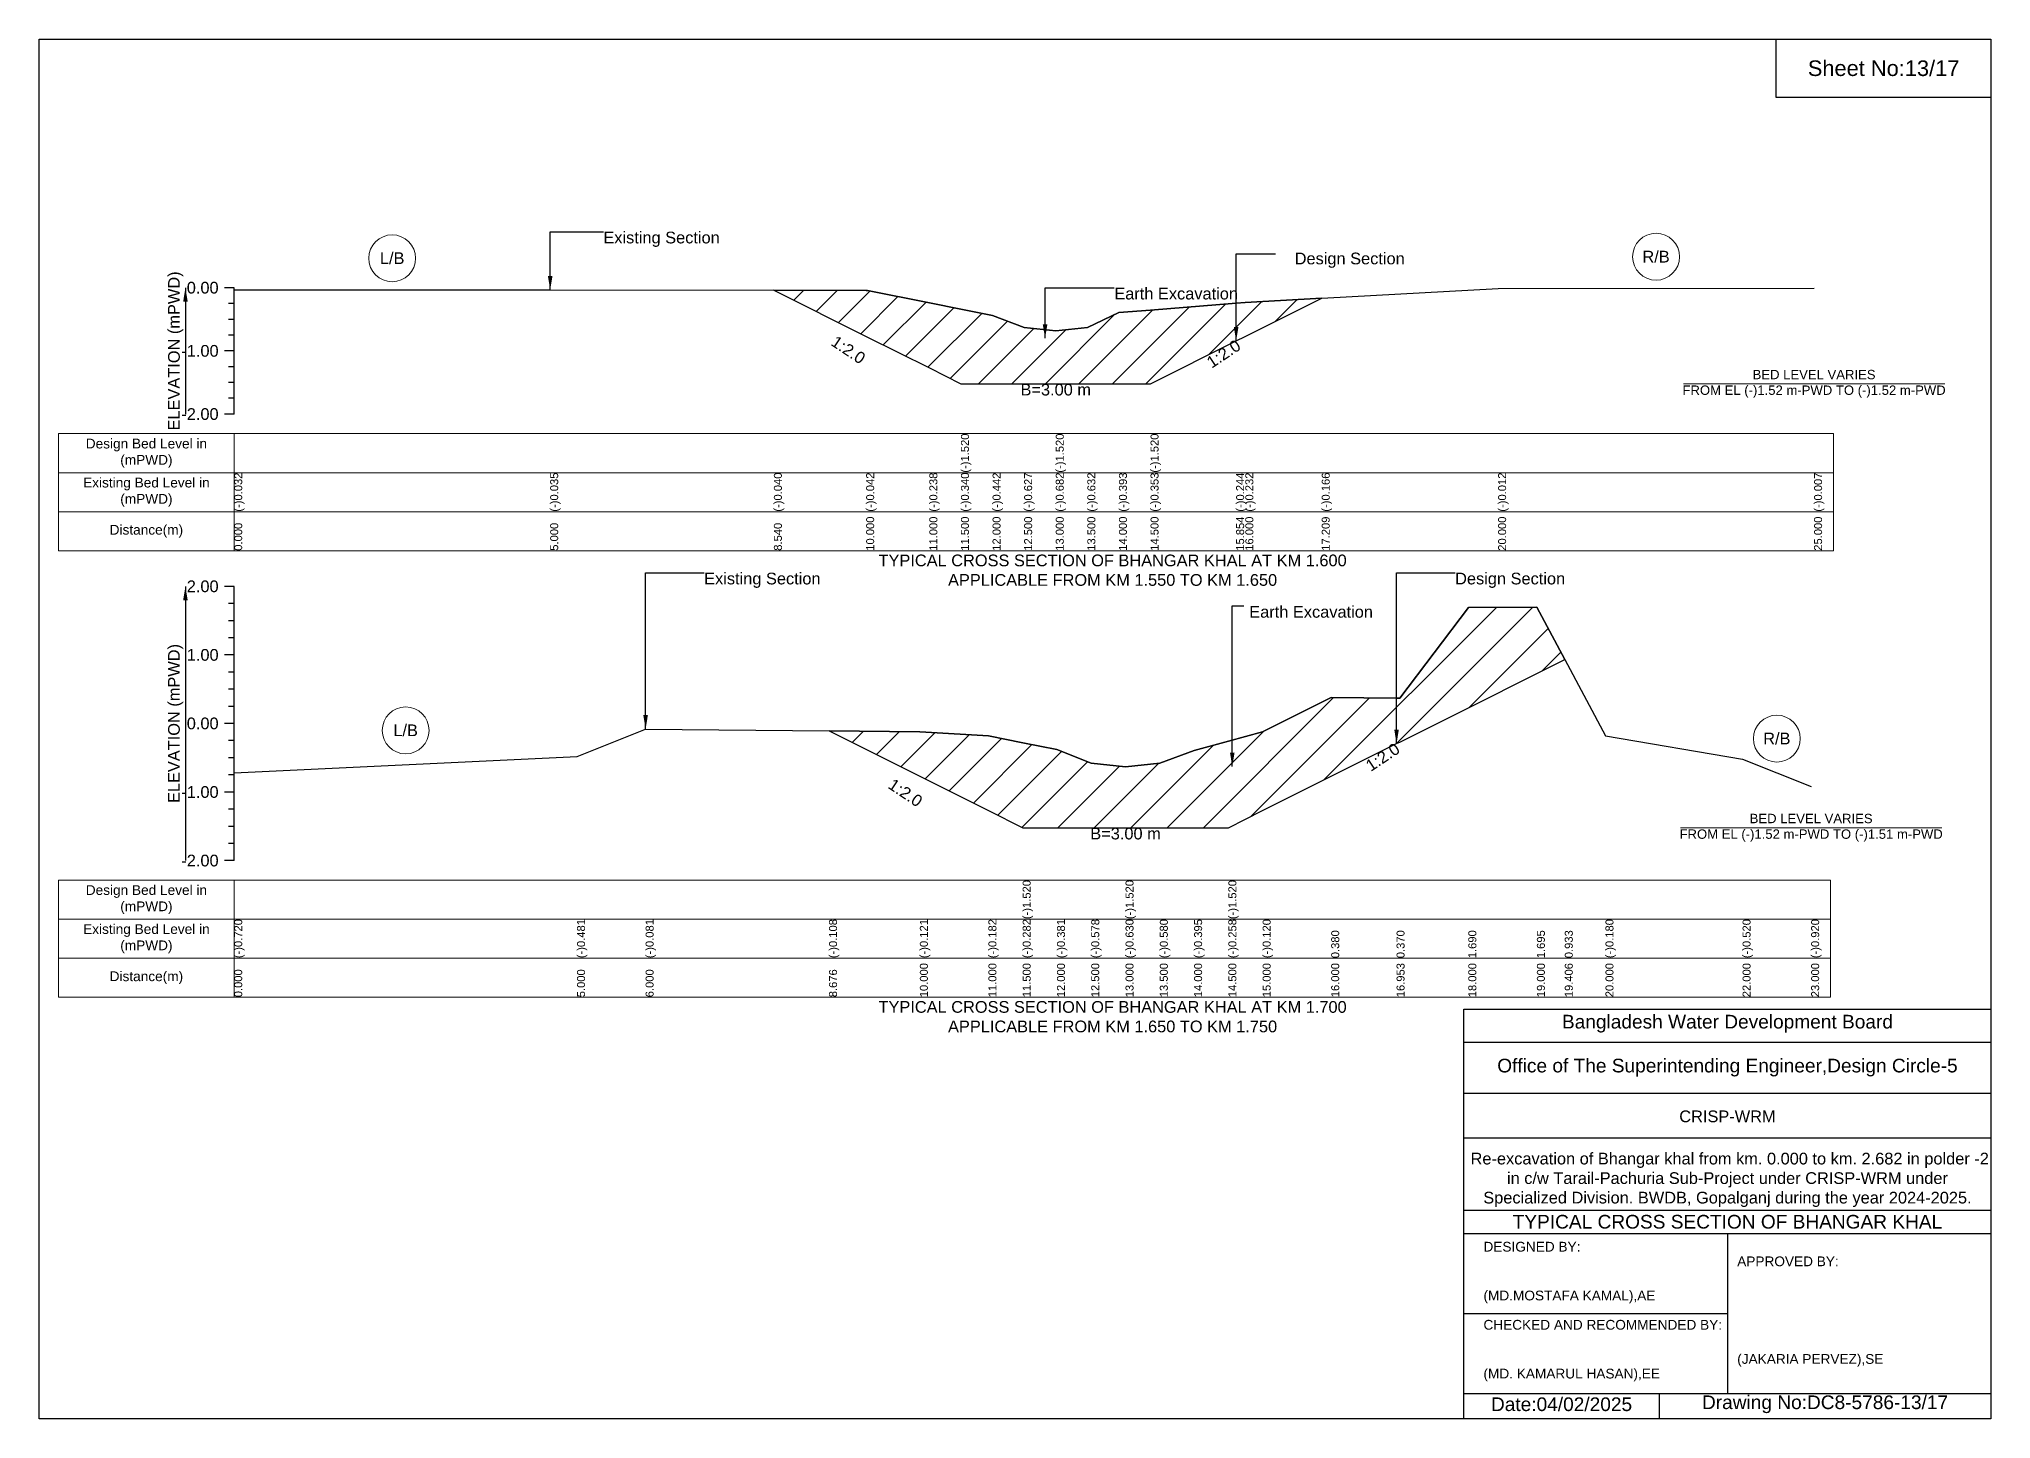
# Model space of a CAD drawing. Header units: inches. Extents: x 91000 to 288000, y -13659 to 0.
# Drawn here: x 220000 to 228000, y -5656 to 0 of the extents above; entities that cross this region are included whole.
import ezdxf

# ---------------------------------------------------------------- set-up
doc = ezdxf.new("R2010")
doc.units = ezdxf.units.IN
doc.header["$LTSCALE"] = 7
doc.header["$MEASUREMENT"] = 0
for name, color, linetype, lineweight in [('Cross section Data Border', 7, 'Continuous', 9), ('Cross Section Labels', 7, 'Continuous', 9), ('Existing_Bed_Level for Xsection', 7, 'Continuous', 25)]:
    doc.layers.add(name, color=color, linetype=linetype, lineweight=lineweight)
doc.styles.get("Standard").update_dxf_attribs({"font": 'arial.ttf'})
doc.dimstyles.get("Standard").update_dxf_attribs({"dimtxt": 0.18, "dimasz": 0.18, "dimexe": 0.18, "dimexo": 0.0625, "dimgap": 0.09, "dimtad": 0, "dimtih": 1, "dimtoh": 1, "dimdec": 4, "dimzin": 0, "dimdsep": 46, "dimtxsty": 'Standard', "dimcen": 0.09, "dimadec": 0, "dimazin": 0, "dimtfac": 1, "dimtdec": 4, "dimtofl": 0, "dimtmove": 0, "dimatfit": 3, "dimfxl": 1, "dimtolj": 1, "dimtzin": 0, "dimarcsym": 0})

msp = doc.modelspace()

# ---------------------------------------------------------------- hatches: boundary and pattern name
at = {"layer": 'Existing_Bed_Level for Xsection'}
h = msp.add_hatch(dxfattribs=at)
h.set_pattern_fill('ANSI31', color=256, scale=777, style=0)
h.paths.add_polyline_path([(223011.8, -1029.7), (223390, -1218.8), (223395.2, -1221.4), (223649, -1348.3), (223778.5, -1413), (223908, -1413), (224037.5, -1413), (224167, -1413), (224296.5, -1413), (224426, -1413), (224555.5, -1413), (224906.3, -1237.6), (224944, -1218.8), (225257.1, -1062.2), (224944, -1079.5), (224906.3, -1082.5), (224555.5, -1110.7), (224426, -1121.1), (224296.5, -1183), (224167, -1196), (224037.5, -1181.8), (223908, -1133.8), (223778.5, -1107.4), (223649, -1081), (223395.2, -1031.3), (223390, -1030.2)])
h = msp.add_hatch(dxfattribs=at)
h.set_pattern_fill('ANSI31', color=256, scale=843, style=0)
h.paths.add_polyline_path([(223237.8, -2835.8), (223610, -3021.8), (223634.7, -3034.2), (223891, -3162.3), (224031.5, -3232.6), (224172, -3232.6), (224312.5, -3232.6), (224453, -3232.6), (224593.5, -3232.6), (224734, -3232.6), (224874.5, -3232.6), (225015, -3162.3), (225296, -3021.8), (225563.8, -2887.9), (225577, -2881.3), (225858, -2740.8), (226139, -2600.3), (226253.2, -2543.3), (226139, -2329.2), (225858, -2330.6), (225577, -2701.5), (225563.8, -2701.4), (225296, -2698.7), (225015, -2839.2), (224874.5, -2877.8), (224734, -2916.5), (224593.5, -2968.5), (224453, -2982.5), (224312.5, -2967.9), (224172, -2912.5), (224031.5, -2884.6), (223891, -2856.6), (223634.7, -2841), (223610, -2839.5)])

# ---------------------------------------------------------------- linework, layer by layer
for points in [[(220000, 0), (228000, 0), (228000, -5656), (220000, -5656)], [(227120, 0), (228000, 0), (228000, -240), (227120, -240)]]:
    msp.add_lwpolyline(points, close=True)
for points in [[(225840, -5656), (225840, -3976), (228000, -3976)], [(225840, -4112), (228000, -4112)], [(225840, -4320), (228000, -4320)], [(225840, -4504), (228000, -4504)], [(225840, -4800), (228000, -4800)], [(225840, -4896), (228000, -4896)], [(226920, -4896), (226920, -5552)], [(225840, -5224), (226920, -5224)], [(225840, -5552), (228000, -5552)], [(226640, -5552), (226640, -5656)]]:
    msp.add_lwpolyline(points)
at = {"layer": 'Cross section Data Border'}
for points in [[(220080, -1617.4), (227355, -1617.4), (227355, -2097.4), (220080, -2097.4)], [(220080, -3447.5), (227343, -3447.5), (227343, -3927.5), (220080, -3927.5)]]:
    msp.add_lwpolyline(points, close=True, dxfattribs=at)
for points in [[(220800, -1617.4), (220800, -2097.4)], [(220080, -1777.4), (227355, -1777.4)], [(220080, -1937.4), (227355, -1937.4)], [(220800, -3447.5), (220800, -3927.5)], [(220080, -3607.5), (227343, -3607.5)], [(220080, -3767.5), (227343, -3767.5)]]:
    msp.add_lwpolyline(points, dxfattribs=at)
at = {"layer": 'Cross Section Labels'}
for points in [[(226739.2, -1413), (227810.8, -1413)], [(226727.2, -3232.6), (227798.8, -3232.6)]]:
    msp.add_lwpolyline(points, dxfattribs=at)
for centre in [(226627.5, -892.3), (221447.5, -898.5), (221502.5, -2833.7), (227122.5, -2867.3)]:
    msp.add_circle(centre, 96, dxfattribs=at)
at = {"layer": 'Existing_Bed_Level for Xsection'}
for points in [[(220800, -1019.4), (220760, -1019.4)], [(220800, -1537.4), (220800, -1278.4), (220800, -1019.4)], [(220800, -1027.7), (222095, -1028.4), (223011.8, -1029.7), (223390, -1030.2), (223395.2, -1031.3), (223649, -1081), (223778.5, -1107.4), (223778.5, -1107.4), (223908, -1133.8), (224037.5, -1181.8), (224167, -1196), (224167, -1196), (224296.5, -1183), (224426, -1121.1), (224555.5, -1110.7), (224555.5, -1110.7), (224906.3, -1082.5), (224944, -1079.5), (225257.1, -1062.2), (225980, -1022.5), (227275, -1021.2)], [(220800, -1084.1), (220776, -1084.1)], [(220800, -1148.9), (220776, -1148.9)], [(220800, -1278.4), (220760, -1278.4)], [(220800, -1213.6), (220776, -1213.6)], [(220800, -1343.1), (220776, -1343.1)], [(220800, -1407.9), (220776, -1407.9)], [(220800, -1472.6), (220776, -1472.6)], [(220800, -1537.4), (220760, -1537.4)], [(220800, -2243.5), (220760, -2243.5)], [(220800, -2313.7), (220776, -2313.7)], [(220800, -3367.5), (220800, -3086.5), (220800, -2805.5), (220800, -2524.5), (220800, -2243.5)], [(220800, -2384), (220776, -2384)], [(220800, -3007.8), (222205, -2940.6), (222486, -2828.2), (223237.8, -2835.8), (223610, -2839.5), (223634.7, -2841), (223891, -2856.6), (224031.5, -2884.6), (224031.5, -2884.6), (224172, -2912.5), (224312.5, -2967.9), (224453, -2982.5), (224453, -2982.5), (224593.5, -2968.5), (224734, -2916.5), (224874.5, -2877.8), (224874.5, -2877.8), (225015, -2839.2), (225296, -2698.7), (225563.8, -2701.4), (225577, -2701.5), (225858, -2330.6), (226139, -2329.2), (226253.2, -2543.3), (226420, -2856.1), (226982, -2951.6), (227263, -3064)], [(220800, -2454.2), (220776, -2454.2)], [(220800, -2524.5), (220760, -2524.5)], [(220800, -2594.7), (220776, -2594.7)], [(220800, -2665), (220776, -2665)], [(220800, -2735.2), (220776, -2735.2)], [(220800, -2805.5), (220760, -2805.5)], [(220800, -2875.7), (220776, -2875.7)], [(220800, -2946), (220776, -2946)], [(220800, -3016.2), (220776, -3016.2)], [(220800, -3086.5), (220760, -3086.5)], [(220800, -3156.7), (220776, -3156.7)], [(220800, -3227), (220776, -3227)], [(220800, -3297.2), (220776, -3297.2)], [(220800, -3367.5), (220760, -3367.5)]]:
    msp.add_lwpolyline(points, dxfattribs=at)
for points in [[(223011.8, -1029.7), (223390, -1218.8), (223395.2, -1221.4), (223649, -1348.3), (223778.5, -1413), (223778.5, -1413), (223908, -1413), (224037.5, -1413), (224167, -1413), (224167, -1413), (224296.5, -1413), (224426, -1413), (224555.5, -1413), (224555.5, -1413), (224906.3, -1237.6), (224944, -1218.8), (225257.1, -1062.2), (225257.1, -1062.2), (225257.1, -1062.2), (224944, -1079.5), (224906.3, -1082.5), (224555.5, -1110.7), (224555.5, -1110.7), (224426, -1121.1), (224296.5, -1183), (224167, -1196), (224167, -1196), (224037.5, -1181.8), (223908, -1133.8), (223778.5, -1107.4), (223778.5, -1107.4), (223649, -1081), (223395.2, -1031.3), (223390, -1030.2)], [(223237.8, -2835.8), (223610, -3021.8), (223634.7, -3034.2), (223891, -3162.3), (224031.5, -3232.6), (224031.5, -3232.6), (224172, -3232.6), (224312.5, -3232.6), (224453, -3232.6), (224453, -3232.6), (224593.5, -3232.6), (224734, -3232.6), (224874.5, -3232.6), (224874.5, -3232.6), (225015, -3162.3), (225296, -3021.8), (225563.8, -2887.9), (225577, -2881.3), (225858, -2740.8), (226139, -2600.3), (226253.2, -2543.3), (226139, -2329.2), (225858, -2330.6), (225577, -2701.5), (225563.8, -2701.4), (225296, -2698.7), (225015, -2839.2), (224874.5, -2877.8), (224874.5, -2877.8), (224734, -2916.5), (224593.5, -2968.5), (224453, -2982.5), (224453, -2982.5), (224312.5, -2967.9), (224172, -2912.5), (224031.5, -2884.6), (224031.5, -2884.6), (223891, -2856.6), (223634.7, -2841), (223610, -2839.5)]]:
    msp.add_lwpolyline(points, close=True, dxfattribs=at)

# ---------------------------------------------------------------- texts
at = {"attachment_point": 5}
for s, insert, char_height in [('Sheet No:13/17', (227560, -120), 64), ('Bangladesh Water Development Board', (226920, -4036), 56), ('Office of The Superintending Engineer,Design Circle-5', (226920, -4216), 56)]:
    msp.add_mtext(s, dxfattribs=dict(at, insert=insert, char_height=char_height))
for s, insert, char_height, width, attachment_point in [('CRISP-WRM', (226920, -4416), 48, 2240, 5), (' Re-excavation of Bhangar khal from km. 0.000 to km. 2.682 in polder -2 in c/w Tarail-Pachuria Sub-Project under CRISP-WRM under Specialized Division. BWDB, Gopalganj during the year 2024-2025.', (226920, -4676), 48, 2160, 5), ('TYPICAL CROSS SECTION OF BHANGAR KHAL', (226920, -4848), 56, 2240, 5), ('DESIGNED BY:^J^J^J(MD.MOSTAFA KAMAL),AE', (225920, -5056), 40, 1120, 4), ('APPROVED BY:^J^J^J^J^J^J(JAKARIA PERVEZ),SE', (226960, -5216), 40, 1120, 4), ('CHECKED AND RECOMMENDED BY:^J^J^J(MD. KAMARUL HASAN),EE', (225920, -5376), 40, 1120, 4), ('Date:04/02/2025', (226240, -5596), 56, 1120, 5), ('Drawing No:DC8-5786-13/17', (227320, -5596), 56, 1760, 5)]:
    msp.add_mtext(s, dxfattribs=dict(insert=insert, char_height=char_height, width=width, attachment_point=attachment_point))
at = {"layer": 'Cross section Data Border', "char_height": 40, "width": 640, "attachment_point": 5}
for s, insert in [('Design Bed Level in (mPWD)', (220440, -1697.4)), ('Existing Bed Level in (mPWD)', (220440, -1857.4)), ('Distance(m)', (220440, -2017.4)), ('Design Bed Level in (mPWD)', (220440, -3527.5)), ('Existing Bed Level in (mPWD)', (220440, -3687.5)), ('Distance(m)', (220440, -3847.5))]:
    msp.add_mtext(s, dxfattribs=dict(at, insert=insert))
at = {"layer": 'Cross Section Labels'}
for s, insert, char_height, attachment_point in [('Existing Section', (222312.9, -789.6), 48, 1), ('L/B', (221447.5, -898.5), 48, 5), ('Design Section', (225146.3, -875.4), 48, 1), ('R/B', (226627.5, -892.3), 48, 5), ('Earth Excavation', (224407, -1019.4), 48, 1), ('BED LEVEL VARIES ^JFROM EL (-)1.52 m-PWD TO (-)1.52 m-PWD', (227275, -1413), 38.4, 5), ('B=3.00 m', (224167, -1413), 48, 2), ('TYPICAL CROSS SECTION OF BHANGAR KHAL AT KM 1.600^JAPPLICABLE FROM KM 1.550 TO KM 1.650', (224400, -2177.4), 48, 5), ('Existing Section', (222726, -2187.3), 48, 1), ('Design Section', (225803.8, -2187.3), 48, 1), ('Earth Excavation', (224960.2, -2323.8), 48, 1), ('L/B', (221502.5, -2833.7), 48, 5), ('R/B', (227122.5, -2867.3), 48, 5), ('BED LEVEL VARIES ^JFROM EL (-)1.52 m-PWD TO (-)1.51 m-PWD', (227263, -3232.6), 38.4, 5), ('B=3.00 m', (224453, -3232.6), 48, 2), ('TYPICAL CROSS SECTION OF BHANGAR KHAL AT KM 1.700^JAPPLICABLE FROM KM 1.650 TO KM 1.750', (224400, -4007.5), 48, 5)]:
    msp.add_mtext(s, dxfattribs=dict(at, insert=insert, char_height=char_height, attachment_point=attachment_point))
at = {"layer": 'Cross Section Labels', "char_height": 48, "attachment_point": 2}
for insert, rotation in [((223330.4, -1253.8), 326.30993), ((224841.6, -1270), 33.69007), ((225493.6, -2923.1), 33.69007), ((223564.4, -3069.3), 326.30993)]:
    msp.add_mtext('1:2.0', dxfattribs=dict(at, insert=insert, rotation=rotation))
at = {"layer": 'Existing_Bed_Level for Xsection', "rotation": 90}
for s, insert, char_height, attachment_point in [('ELEVATION (mPWD)', (220560, -1278.4), 48, 5), ('(-)1.520', (223778.5, -1777.4), 32.8, 1), ('(-)1.520', (224167, -1777.4), 32.8, 1), ('(-)1.520', (224555.5, -1777.4), 32.8, 1), ('(-)0.032', (220800, -1937.4), 32.8, 1), ('(-)0.035', (222095, -1937.4), 32.8, 1), ('(-)0.040', (223011.8, -1937.4), 32.8, 1), ('(-)0.042', (223390, -1937.4), 32.8, 1), ('(-)0.238', (223649, -1937.4), 32.8, 1), ('(-)0.340', (223778.5, -1937.4), 32.8, 1), ('(-)0.442', (223908, -1937.4), 32.8, 1), ('(-)0.627', (224037.5, -1937.4), 32.8, 1), ('(-)0.682', (224167, -1937.4), 32.8, 1), ('(-)0.632', (224296.5, -1937.4), 32.8, 1), ('(-)0.393', (224426, -1937.4), 32.8, 1), ('(-)0.353', (224555.5, -1937.4), 32.8, 1), ('(-)0.244', (224906.3, -1937.4), 32.8, 1), ('(-)0.232', (224944, -1937.4), 32.8, 1), ('(-)0.166', (225257.1, -1937.4), 32.8, 1), ('(-)0.012', (225980, -1937.4), 32.8, 1), ('(-)0.007', (227275, -1937.4), 32.8, 1), ('0.000', (220800, -2097.4), 32.8, 1), ('5.000', (222095, -2097.4), 32.8, 1), ('8.540', (223011.8, -2097.4), 32.8, 1), ('10.000', (223390, -2097.4), 32.8, 1), ('11.000', (223649, -2097.4), 32.8, 1), ('11.500', (223778.5, -2097.4), 32.8, 1), ('12.000', (223908, -2097.4), 32.8, 1), ('12.500', (224037.5, -2097.4), 32.8, 1), ('13.000', (224167, -2097.4), 32.8, 1), ('13.500', (224296.5, -2097.4), 32.8, 1), ('14.000', (224426, -2097.4), 32.8, 1), ('14.500', (224555.5, -2097.4), 32.8, 1), ('15.854', (224906.3, -2097.4), 32.8, 1), ('16.000', (224944, -2097.4), 32.8, 1), ('17.209', (225257.1, -2097.4), 32.8, 1), ('20.000', (225980, -2097.4), 32.8, 1), ('25.000', (227275, -2097.4), 32.8, 1), ('ELEVATION (mPWD)', (220560, -2805.5), 48, 5), ('(-)1.520', (224031.5, -3607.5), 32.8, 1), ('(-)1.520', (224453, -3607.5), 32.8, 1), ('(-)1.520', (224874.5, -3607.5), 32.8, 1), ('(-)0.720', (220800, -3767.5), 32.8, 1), ('(-)0.481', (222205, -3767.5), 32.8, 1), ('(-)0.081', (222486, -3767.5), 32.8, 1), ('(-)0.108', (223237.8, -3767.5), 32.8, 1), ('(-)0.121', (223610, -3767.5), 32.8, 1), ('(-)0.182', (223891, -3767.5), 32.8, 1), ('(-)0.282', (224031.5, -3767.5), 32.8, 1), ('(-)0.381', (224172, -3767.5), 32.8, 1), ('(-)0.578', (224312.5, -3767.5), 32.8, 1), ('(-)0.630', (224453, -3767.5), 32.8, 1), ('(-)0.580', (224593.5, -3767.5), 32.8, 1), ('(-)0.395', (224734, -3767.5), 32.8, 1), ('(-)0.258', (224874.5, -3767.5), 32.8, 1), ('(-)0.120', (225015, -3767.5), 32.8, 1), ('0.380', (225296, -3767.5), 32.8, 1), ('0.370', (225563.8, -3767.5), 32.8, 1), ('1.690', (225858, -3767.5), 32.8, 1), ('1.695', (226139, -3767.5), 32.8, 1), ('0.933', (226253.2, -3767.5), 32.8, 1), ('(-)0.180', (226420, -3767.5), 32.8, 1), ('(-)0.520', (226982, -3767.5), 32.8, 1), ('(-)0.920', (227263, -3767.5), 32.8, 1), ('0.000', (220800, -3927.5), 32.8, 1), ('5.000', (222205, -3927.5), 32.8, 1), ('6.000', (222486, -3927.5), 32.8, 1), ('8.676', (223237.8, -3927.5), 32.8, 1), ('10.000', (223610, -3927.5), 32.8, 1), ('11.000', (223891, -3927.5), 32.8, 1), ('11.500', (224031.5, -3927.5), 32.8, 1), ('12.000', (224172, -3927.5), 32.8, 1), ('12.500', (224312.5, -3927.5), 32.8, 1), ('13.000', (224453, -3927.5), 32.8, 1), ('13.500', (224593.5, -3927.5), 32.8, 1), ('14.000', (224734, -3927.5), 32.8, 1), ('14.500', (224874.5, -3927.5), 32.8, 1), ('15.000', (225015, -3927.5), 32.8, 1), ('16.000', (225296, -3927.5), 32.8, 1), ('16.953', (225563.8, -3927.5), 32.8, 1), ('18.000', (225858, -3927.5), 32.8, 1), ('19.000', (226139, -3927.5), 32.8, 1), ('19.406', (226253.2, -3927.5), 32.8, 1), ('20.000', (226420, -3927.5), 32.8, 1), ('22.000', (226982, -3927.5), 32.8, 1), ('23.000', (227263, -3927.5), 32.8, 1)]:
    msp.add_mtext(s, dxfattribs=dict(at, insert=insert, char_height=char_height, attachment_point=attachment_point))
at = {"layer": 'Existing_Bed_Level for Xsection', "char_height": 48, "attachment_point": 6}
for s, insert in [('0.00', (220736, -1019.4)), ('-1.00', (220736, -1278.4)), ('-2.00', (220736, -1537.4)), ('2.00', (220736, -2243.5)), ('1.00', (220736, -2524.5)), ('0.00', (220736, -2805.5)), ('-1.00', (220736, -3086.5)), ('-2.00', (220736, -3367.5))]:
    msp.add_mtext(s, dxfattribs=dict(at, insert=insert))

# ---------------------------------------------------------------- leaders
at = {"layer": 'Cross Section Labels', "annotation_type": 0, "has_hookline": 1, "hookline_direction": 0}
for points, text_width in [([(222095, -1028.4), (222095, -789.6), (222312.8, -789.6)], 467.2), ([(224906.3, -1237.6), (224906.3, -879.9), (225067.4, -879.9)], 441.2), ([(224123.3, -1226.6), (224123.3, -1019.4), (224406.9, -1019.4)], 497), ([(222486, -2828.2), (222486, -2187.3), (222725.9, -2187.3)], 467.2), ([(225563.8, -2887.9), (225563.8, -2187.3), (225803.7, -2187.3)], 441.2), ([(224890.5, -2982), (224890.5, -2323.1), (224937.3, -2323.8)], 497)]:
    msp.add_leader(points, dimstyle='Standard', override={"dimasz": 57.6}, dxfattribs=dict(at, text_width=text_width))
at = {"layer": 'Existing_Bed_Level for Xsection'}
for points in [[(220600, -1019.4), (220600, -1537.4)], [(220600, -2243.5), (220600, -3367.5)]]:
    msp.add_leader(points, dimstyle='Standard', override={"dimasz": 57.6}, dxfattribs=at)

doc.saveas('drawing.dxf')
